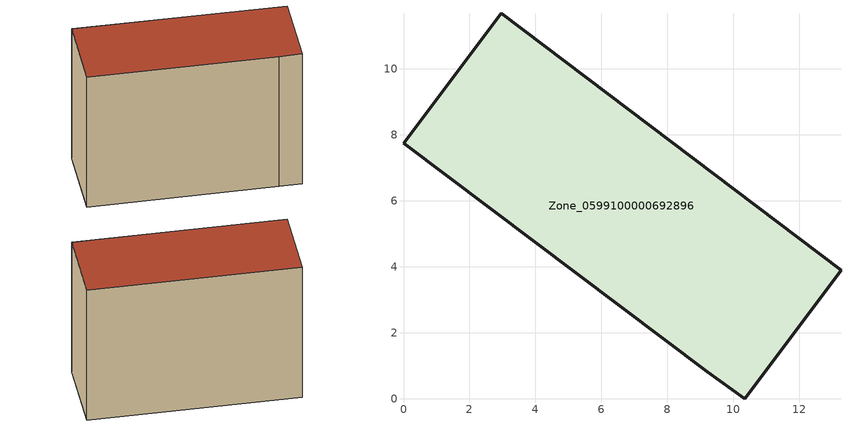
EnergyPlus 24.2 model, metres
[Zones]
Zone_0599100000692896
 floor ground (C_G): 2.96,11.69 13.26,3.9 10.34,0 9.21,0.82 0,7.74 z0
 wall outside (C_F): 9.21,0.82 10.34,0 13.26,3.9 2.96,11.69 0,7.74 9.21,0.82 z0:9.44
 roof outside (C_R): 13.26,3.9 2.96,11.69 0,7.74 9.21,0.82 10.34,0 z9.44
[BUILDING]
Pand.0599100000692896: North Axis=0; Terrain=City; Loads Convergence Tolerance Value=0.04; Temperature Convergence Tolerance Value=0.4; Solar Distribution=FullExterior; Maximum Number of Warmup Days=25; Minimum Number of Warmup Days=1
[Site:Location]
Rotterdam.The.Hague.AP_ZH_NLD Design_Conditions: Latitude=51.96; Longitude=4.45; Time Zone=1; Elevation=-4.5
[SITE:GROUNDTEMPERATURE:BUILDINGSURFACE]
18, 18, 18, 18, 18, 18, 18, 18, 18, 18, 18, 18
[MATERIAL] Thermal Absorptance=0.9; Solar Absorptance=0.7; Visible Absorptance=0.7
Name | Roughness | Thickness | Conductivity | Density | Specific Heat
G.TI.1946 | MediumSmooth | 0.15 | 1 | 540 | 1210
F.TI.1946 | Rough | 0.3 | 0.857143 | 1920 | 840
R.TI.1946 | MediumRough | 0.2 | 0.1 | 1500 | 1000
[CONSTRUCTION]
C_G: G.TI.1946
C_F: F.TI.1946
C_R: R.TI.1946
[ZONE]
Zone_0599100000692896: Type=1; Multiplier=1; Ceiling Height=Autocalculate; Volume=Autocalculate; Floor Area=autocalculate; Part of Total Floor Area=Yes
[ZONEINFILTRATION:DESIGNFLOWRATE]
Infil_Zone_0599100000692896: Zone or ZoneList or Space or SpaceList=Zone_0599100000692896; Schedule=AlwaysOn; Design Flow Rate Calculation Method=Flow/Area; Flow Rate per Floor Area=0.003; Constant Term Coefficient=1; Temperature Term Coefficient=0; Velocity Term Coefficient=0; Velocity Squared Term Coefficient=0
[HVACTEMPLATE:ZONE:IDEALLOADSAIRSYSTEM]
Zone_0599100000692896: Maximum Heating Supply Air Temperature=50; Minimum Cooling Supply Air Temperature=13; Maximum Heating Supply Air Humidity Ratio=0.0156; Minimum Cooling Supply Air Humidity Ratio=0.0077; Heating Limit=NoLimit; Cooling Limit=NoLimit; Dehumidification Control Type=ConstantSensibleHeatRatio; Cooling Sensible Heat Ratio=0.7; Dehumidification Setpoint=60; Humidification Control Type=None; Humidification Setpoint=30; Outdoor Air Method=None; Outdoor Air Flow Rate per Person=0.00944; Outdoor Air Flow Rate per Zone Floor Area=0; Outdoor Air Flow Rate per Zone=0; Demand Controlled Ventilation Type=None; Outdoor Air Economizer Type=NoEconomizer; Heat Recovery Type=None; Sensible Heat Recovery Effectiveness=0.7; Latent Heat Recovery Effectiveness=0.65
[ZONECONTROL:THERMOSTAT]
ThermostatControl_Zone_0599100000692896: Zone or ZoneList=Zone_0599100000692896; Control Type Schedule=DualSetpointControlType; Control 1=Thermostat_Zone_0599100000692896; Temperature Difference Between Cutout And Setpoint=0
[THERMOSTATSETPOINT:DUALSETPOINT]
Thermostat_Zone_0599100000692896: Heating Setpoint Temperature Schedule=HeatingSetpoint_Zone_0599100000692896; Cooling Setpoint Temperature Schedule=CoolingSetpoint_Zone_0599100000692896
[SCHEDULE:COMPACT]
HeatingSetpoint_Zone_0599100000692896: Through: 12/31, For: AllDays, Until: 24:00, 21
CoolingSetpoint_Zone_0599100000692896: Through: 12/31, For: AllDays, Until: 24:00, 24
DualSetpointControlType: Through: 12/31, For: AllDays, Until: 24:00, 4
AlwaysOn: Through: 12/31, For: AllDays, Until: 24:00, 1
